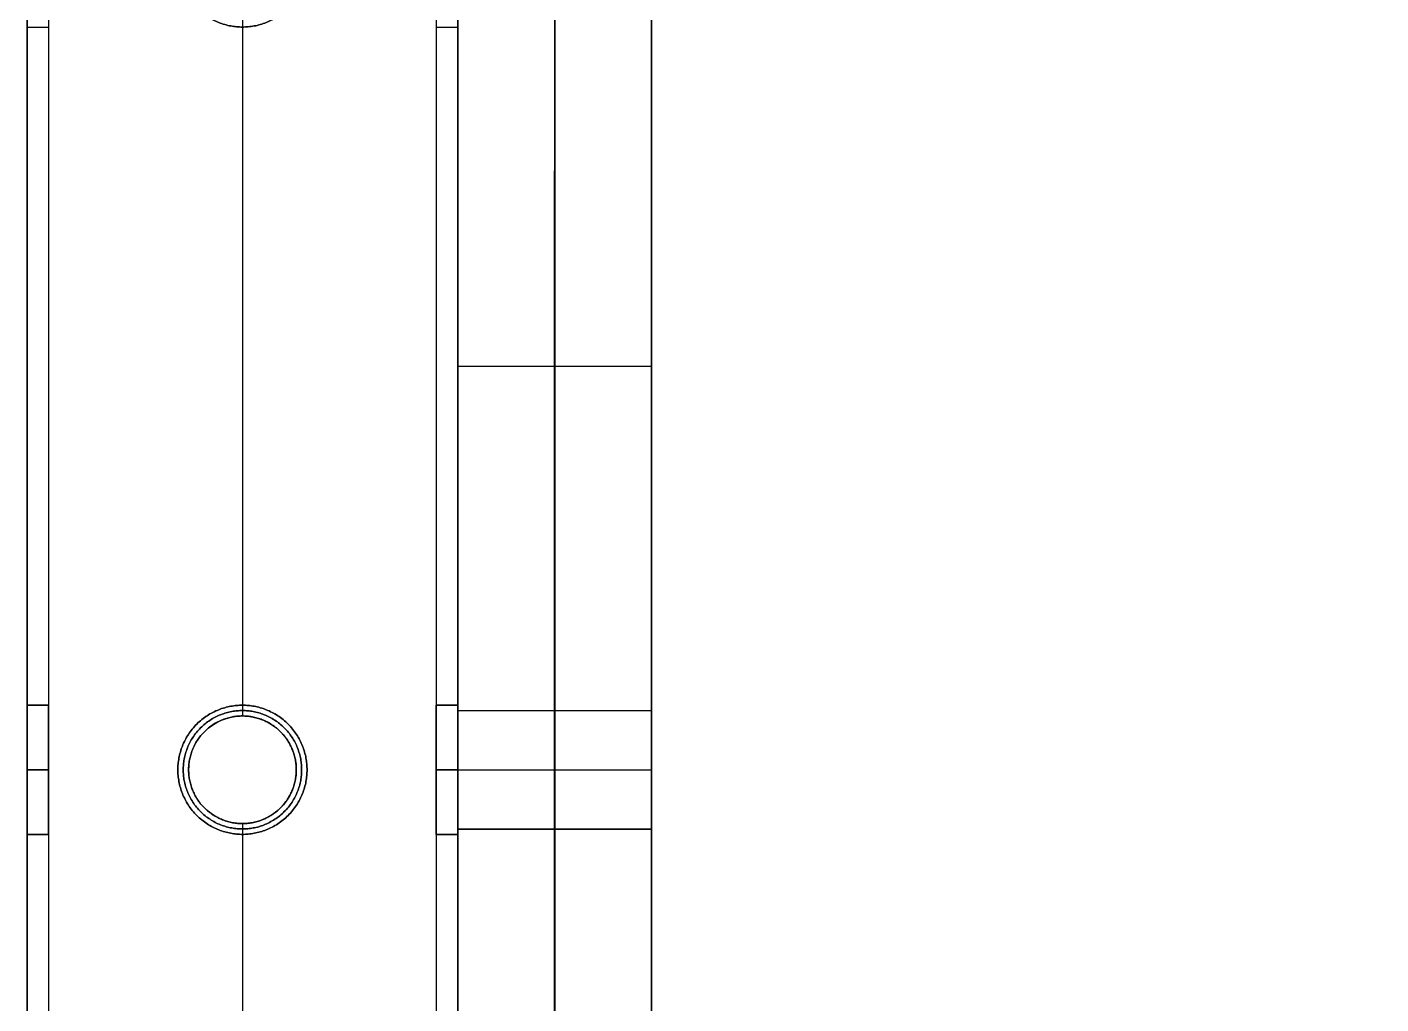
# Model space of a CAD drawing. Header units: millimetres. Extents: x -6529 to 809, y -8611 to 207.
# Drawn here: x -507 to -381.2, y -7862.3 to -7771.5 of the extents above; entities that cross this region are included whole.
import ezdxf

# ---------------------------------------------------------------- set-up
doc = ezdxf.new("R2010")
doc.units = ezdxf.units.MM
doc.header["$MEASUREMENT"] = 0
doc.layers.add('platen', color=7, linetype='Continuous', true_color=0x007f00)
doc.layers.add('staal', color=5, linetype='Continuous', true_color=0x0000ff)

# ---------------------------------------------------------------- blocks, each defined once
blk = doc.blocks.new('plaat base')
at = {"layer": 'platen'}
for p, q in [((58, -600), (1258, -600)), ((58, -600, 18), (1258, -600, 18)), ((770.5, -1232.5), (770.5, -1232.5, 18)), ((765, -1238), (765, -1238, 18)), ((776, -1238), (776, -1238, 18)), ((770.5, -1243.5), (770.5, -1243.5, 18))]:
    blk.add_line(p, q, dxfattribs=at)
for points in [[(958, 0), (808, 0), (658, 0)], [(958, 0, 18), (808, 0, 18), (658, 0, 18)], [(958, 0, 9), (808, 0, 9), (658, 0, 9)], [(808, 0), (808, 0, 9), (808, 0, 18)], [(58, -300), (58, -450), (58, -600)], [(58, -300, 18), (58, -450, 18), (58, -600, 18)], [(58, -300, 9), (58, -450, 9), (58, -600, 9)], [(58, -450), (58, -450, 9), (58, -450, 18)], [(658, -1258), (808, -1258), (958, -1258)], [(658, -1258, 18), (808, -1258, 18), (958, -1258, 18)], [(658, -1258, 9), (808, -1258, 9), (958, -1258, 9)], [(808, -1258), (808, -1258, 9), (808, -1258, 18)]]:
    blk.add_open_spline(points, degree=2, dxfattribs=at)
for points in [[(770.5, -1243.5), (765, -1243.5), (765, -1238), (765, -1232.5), (770.5, -1232.5), (776, -1232.5), (776, -1238), (776, -1243.5), (770.5, -1243.5)], [(770.5, -1243.5, 18), (765, -1243.5, 18), (765, -1238, 18), (765, -1232.5, 18), (770.5, -1232.5, 18), (776, -1232.5, 18), (776, -1238, 18), (776, -1243.5, 18), (770.5, -1243.5, 18)]]:
    blk.add_rational_spline(points, [1, 0.707106781187, 1, 0.707106781187, 1, 0.707106781187, 1, 0.707106781187, 1], degree=2, knots=[-31.415927, -31.415927, -31.415927, -23.561945, -23.561945, -15.707963, -15.707963, -7.853982, -7.853982, 0, 0, 0], dxfattribs=at)
blk = doc.blocks.new('plaat laag')
at = {"layer": 'platen'}
for p, q in [((-1.79, -540, -38), (16.21, -540.06, -38)), ((-1.8, -545.5, -43.5), (16.2, -545.56, -43.5)), ((-1.8, -545.5, -32.5), (16.2, -545.56, -32.5)), ((-1.82, -551, -38), (16.18, -551.06, -38))]:
    blk.add_line(p, q, dxfattribs=at)
for points in [[(-0.19, -58, 300), (-2.18, -658, 300), (-4.16, -1257.99, 300)], [(17.81, -58.06, 300), (15.82, -658.06, 300), (13.84, -1258.05, 300)], [(-1.18, -358, 600), (-1.68, -508, 600), (-2.18, -658, 600)], [(-2.18, -658, -58), (-1.68, -508, -58), (-1.18, -358, -58)], [(7.82, -358.03, 600), (7.32, -508.03, 600), (6.82, -658.03, 600)], [(6.82, -658.03, -58), (7.32, -508.03, -58), (7.82, -358.03, -58)], [(16.82, -358.06, 600), (16.32, -508.06, 600), (15.82, -658.06, 600)], [(15.82, -658.06, -58), (16.32, -508.06, -58), (16.82, -358.06, -58)], [(-1.68, -508, 600), (7.32, -508.03, 600), (16.32, -508.06, 600)], [(-1.68, -508, -58), (7.32, -508.03, -58), (16.32, -508.06, -58)]]:
    blk.add_open_spline(points, degree=2, dxfattribs=at)
for points in [[(-1.8, -545.5, -43.5), (-1.82, -551, -43.5), (-1.82, -551, -38), (-1.82, -551, -32.5), (-1.8, -545.5, -32.5), (-1.79, -540, -32.5), (-1.79, -540, -38), (-1.79, -540, -43.5), (-1.8, -545.5, -43.5)], [(16.2, -545.56, -43.5), (16.18, -551.06, -43.5), (16.18, -551.06, -38), (16.18, -551.06, -32.5), (16.2, -545.56, -32.5), (16.21, -540.06, -32.5), (16.21, -540.06, -38), (16.21, -540.06, -43.5), (16.2, -545.56, -43.5)]]:
    blk.add_rational_spline(points, [1, 0.707106781187, 1, 0.707106781187, 1, 0.707106781187, 1, 0.707106781187, 1], degree=2, knots=[-31.415927, -31.415927, -31.415927, -23.561945, -23.561945, -15.707963, -15.707963, -7.853982, -7.853982, 0, 0, 0], dxfattribs=at)
blk = doc.blocks.new('top plaat')
at = {"layer": 'platen'}
for p, q in [((20, -500), (20, -500, 18)), ((14.5, -505.5), (14.5, -505.5, 18)), ((25.5, -505.5), (25.5, -505.5, 18)), ((20, -511), (20, -511, 18))]:
    blk.add_line(p, q, dxfattribs=at)
for points in [[(0, 0), (0, -309), (0, -618), (0, -927), (0, -1236)], [(0, 0, 18), (0, -309, 18), (0, -618, 18), (0, -927, 18), (0, -1236, 18)], [(0, 0, 9), (0, -309, 9), (0, -618, 9), (0, -927, 9), (0, -1236, 9)]]:
    blk.add_open_spline(points, degree=2, knots=[4655.052018, 4655.052018, 4655.052018, 5274.345164, 5274.345164, 5893.638309, 5893.638309, 5893.638309], dxfattribs=at)
for points, knots in [([(25.5, -505.5), (25.5, -511), (20, -511), (14.5, -511), (14.5, -505.5), (14.5, -500), (20, -500), (25.5, -500), (25.5, -505.5)], [-31.415927, -31.415927, -31.415927, -23.561945, -23.561945, -15.707963, -15.707963, -7.853982, -7.853982, 0, 0, 0]), ([(25.5, -505.5, 18), (25.5, -511, 18), (20, -511, 18), (14.5, -511, 18), (14.5, -505.5, 18), (14.5, -500, 18), (20, -500, 18), (25.5, -500, 18), (25.5, -505.5, 18)], [-31.415927, -31.415927, -31.415927, -23.561945, -23.561945, -15.707963, -15.707963, -7.853982, -7.853982, 0, 0, 0]), ([(25.5, -505.5, 9), (25.5, -500, 9), (20, -500, 9), (14.5, -500, 9), (14.5, -505.5, 9), (14.5, -511, 9), (20, -511, 9), (25.5, -511, 9), (25.5, -505.5, 9)], [0, 0, 0, 7.853982, 7.853982, 15.707963, 15.707963, 23.561945, 23.561945, 31.415927, 31.415927, 31.415927])]:
    blk.add_rational_spline(points, [1, 0.707106781187, 1, 0.707106781187, 1, 0.707106781187, 1, 0.707106781187, 1], degree=2, knots=knots, dxfattribs=at)

msp = doc.modelspace()

# ---------------------------------------------------------------- linework, layer by layer
at = {"layer": 'staal'}
for p, q in [((-506.97, -7771.5, 20), (-504.97, -7771.5, 20)), ((-486.97, -7771.5, 38), (-486.97, -7771.5, 40)), ((-486.97, -7771.5), (-486.97, -7771.5, 2)), ((-468.97, -7771.5, 20), (-466.97, -7771.5, 20)), ((-504.97, -7834.5, 1972), (-506.97, -7834.5, 1972)), ((-506.97, -7834.5, 20), (-504.97, -7834.5, 20)), ((-504.97, -7834.5, 696), (-506.97, -7834.5, 696)), ((-486.97, -7834.5, 38), (-486.97, -7834.5, 40)), ((-486.97, -7834.5), (-486.97, -7834.5, 2)), ((-466.97, -7834.5, 1972), (-468.97, -7834.5, 1972)), ((-468.97, -7834.5, 20), (-466.97, -7834.5, 20)), ((-466.97, -7834.5, 696), (-468.97, -7834.5, 696)), ((-486.97, -7835.5, 1990), (-486.97, -7835.5, 1992)), ((-486.97, -7835.5, 1952), (-486.97, -7835.5, 1954)), ((-486.97, -7835.5, 714), (-486.97, -7835.5, 716)), ((-486.97, -7835.5, 676), (-486.97, -7835.5, 678)), ((-504.97, -7840.5, 1966), (-506.97, -7840.5, 1966)), ((-504.97, -7840.5, 1978), (-506.97, -7840.5, 1978)), ((-506.97, -7840.5, 14), (-504.97, -7840.5, 14)), ((-506.97, -7840.5, 26), (-504.97, -7840.5, 26)), ((-504.97, -7840.5, 690), (-506.97, -7840.5, 690)), ((-504.97, -7840.5, 702), (-506.97, -7840.5, 702)), ((-492.97, -7840.5, 38), (-492.97, -7840.5, 40)), ((-492.97, -7840.5), (-492.97, -7840.5, 2)), ((-491.97, -7840.5, 1990), (-491.97, -7840.5, 1992)), ((-491.97, -7840.5, 1952), (-491.97, -7840.5, 1954)), ((-491.97, -7840.5, 714), (-491.97, -7840.5, 716)), ((-491.97, -7840.5, 676), (-491.97, -7840.5, 678)), ((-481.97, -7840.5, 1952), (-481.97, -7840.5, 1954)), ((-481.97, -7840.5, 1990), (-481.97, -7840.5, 1992)), ((-481.97, -7840.5, 676), (-481.97, -7840.5, 678)), ((-481.97, -7840.5, 714), (-481.97, -7840.5, 716)), ((-480.97, -7840.5, 38), (-480.97, -7840.5, 40)), ((-480.97, -7840.5), (-480.97, -7840.5, 2)), ((-466.97, -7840.5, 1966), (-468.97, -7840.5, 1966)), ((-466.97, -7840.5, 1978), (-468.97, -7840.5, 1978)), ((-468.97, -7840.5, 14), (-466.97, -7840.5, 14)), ((-468.97, -7840.5, 26), (-466.97, -7840.5, 26)), ((-466.97, -7840.5, 690), (-468.97, -7840.5, 690)), ((-466.97, -7840.5, 702), (-468.97, -7840.5, 702)), ((-486.97, -7845.5, 1990), (-486.97, -7845.5, 1992)), ((-486.97, -7845.5, 1952), (-486.97, -7845.5, 1954)), ((-486.97, -7845.5, 714), (-486.97, -7845.5, 716)), ((-486.97, -7845.5, 676), (-486.97, -7845.5, 678)), ((-504.97, -7846.5, 1972), (-506.97, -7846.5, 1972)), ((-506.97, -7846.5, 20), (-504.97, -7846.5, 20)), ((-504.97, -7846.5, 696), (-506.97, -7846.5, 696)), ((-486.97, -7846.5, 38), (-486.97, -7846.5, 40)), ((-486.97, -7846.5), (-486.97, -7846.5, 2)), ((-466.97, -7846.5, 1972), (-468.97, -7846.5, 1972)), ((-468.97, -7846.5, 20), (-466.97, -7846.5, 20)), ((-466.97, -7846.5, 696), (-468.97, -7846.5, 696))]:
    msp.add_line(p, q, dxfattribs=at)
for points in [[(-506.97, -7295), (809.03, -7295), (809.03, -8611), (-506.97, -8611)], [(-466.97, -7335), (769.03, -7335), (769.03, -8571), (-466.97, -8571)]]:
    msp.add_lwpolyline(points, close=True, dxfattribs=at)
for centre in [(-486.97, -7840.5, 1952), (-486.97, -7840.5, 1991), (-486.97, -7840.5, 1953), (-486.97, -7840.5, 676), (-486.97, -7840.5, 715), (-486.97, -7840.5, 677)]:
    msp.add_circle(centre, 5, dxfattribs=at)
for points in [[(-506.97, -7295, 1952), (-506.97, -7953, 1952), (-506.97, -8611, 1952)], [(-506.97, -7295, 1992), (-506.97, -7953, 1992), (-506.97, -8611, 1992)], [(-506.97, -7295), (-506.97, -7953), (-506.97, -8611)], [(-506.97, -7295, 40), (-506.97, -7953, 40), (-506.97, -8611, 40)], [(-506.97, -7295, 676), (-506.97, -7953, 676), (-506.97, -8611, 676)], [(-506.97, -7295, 716), (-506.97, -7953, 716), (-506.97, -8611, 716)], [(-504.97, -7297, 1990), (-504.97, -7953, 1990), (-504.97, -8609, 1990)], [(-504.97, -7297, 1954), (-504.97, -7953, 1954), (-504.97, -8609, 1954)], [(-504.97, -7297, 38), (-504.97, -7953, 38), (-504.97, -8609, 38)], [(-504.97, -7297, 2), (-504.97, -7953, 2), (-504.97, -8609, 2)], [(-504.97, -7297, 714), (-504.97, -7953, 714), (-504.97, -8609, 714)], [(-504.97, -7297, 678), (-504.97, -7953, 678), (-504.97, -8609, 678)], [(-468.97, -7333, 1990), (-468.97, -7953, 1990), (-468.97, -8573, 1990)], [(-468.97, -7333, 1954), (-468.97, -7953, 1954), (-468.97, -8573, 1954)], [(-468.97, -7333, 38), (-468.97, -7953, 38), (-468.97, -8573, 38)], [(-468.97, -7333, 2), (-468.97, -7953, 2), (-468.97, -8573, 2)], [(-468.97, -7333, 714), (-468.97, -7953, 714), (-468.97, -8573, 714)], [(-468.97, -7333, 678), (-468.97, -7953, 678), (-468.97, -8573, 678)], [(-466.97, -7335, 1952), (-466.97, -7953, 1952), (-466.97, -8571, 1952)], [(-466.97, -7335, 1992), (-466.97, -7953, 1992), (-466.97, -8571, 1992)], [(-466.97, -7335), (-466.97, -7953), (-466.97, -8571)], [(-466.97, -7335, 40), (-466.97, -7953, 40), (-466.97, -8571, 40)], [(-466.97, -7335, 676), (-466.97, -7953, 676), (-466.97, -8571, 676)], [(-466.97, -7335, 716), (-466.97, -7953, 716), (-466.97, -8571, 716)], [(-486.97, -7770.5, 1992), (-486.97, -7803, 1992), (-486.97, -7835.5, 1992)], [(-486.97, -7770.5, 1990), (-486.97, -7803, 1990), (-486.97, -7835.5, 1990)], [(-486.97, -7770.5, 1954), (-486.97, -7803, 1954), (-486.97, -7835.5, 1954)], [(-486.97, -7770.5, 1952), (-486.97, -7803, 1952), (-486.97, -7835.5, 1952)], [(-486.97, -7770.5, 716), (-486.97, -7803, 716), (-486.97, -7835.5, 716)], [(-486.97, -7770.5, 714), (-486.97, -7803, 714), (-486.97, -7835.5, 714)], [(-486.97, -7770.5, 678), (-486.97, -7803, 678), (-486.97, -7835.5, 678)], [(-486.97, -7770.5, 676), (-486.97, -7803, 676), (-486.97, -7835.5, 676)], [(-506.97, -7771.5, 1972), (-506.97, -7803, 1972), (-506.97, -7834.5, 1972)], [(-506.97, -7771.5, 20), (-506.97, -7803, 20), (-506.97, -7834.5, 20)], [(-506.97, -7771.5, 696), (-506.97, -7803, 696), (-506.97, -7834.5, 696)], [(-504.97, -7771.5, 1972), (-504.97, -7803, 1972), (-504.97, -7834.5, 1972)], [(-504.97, -7771.5, 20), (-504.97, -7803, 20), (-504.97, -7834.5, 20)], [(-504.97, -7771.5, 696), (-504.97, -7803, 696), (-504.97, -7834.5, 696)], [(-486.97, -7771.5, 40), (-486.97, -7803, 40), (-486.97, -7834.5, 40)], [(-486.97, -7771.5, 38), (-486.97, -7803, 38), (-486.97, -7834.5, 38)], [(-486.97, -7771.5, 2), (-486.97, -7803, 2), (-486.97, -7834.5, 2)], [(-486.97, -7771.5), (-486.97, -7803), (-486.97, -7834.5)], [(-468.97, -7771.5, 1972), (-468.97, -7803, 1972), (-468.97, -7834.5, 1972)], [(-468.97, -7771.5, 20), (-468.97, -7803, 20), (-468.97, -7834.5, 20)], [(-468.97, -7771.5, 696), (-468.97, -7803, 696), (-468.97, -7834.5, 696)], [(-466.97, -7771.5, 1972), (-466.97, -7803, 1972), (-466.97, -7834.5, 1972)], [(-466.97, -7771.5, 20), (-466.97, -7803, 20), (-466.97, -7834.5, 20)], [(-466.97, -7771.5, 696), (-466.97, -7803, 696), (-466.97, -7834.5, 696)], [(-486.97, -7845.5, 1992), (-486.97, -7878, 1992), (-486.97, -7910.5, 1992)], [(-486.97, -7845.5, 1990), (-486.97, -7878, 1990), (-486.97, -7910.5, 1990)], [(-486.97, -7845.5, 1954), (-486.97, -7878, 1954), (-486.97, -7910.5, 1954)], [(-486.97, -7845.5, 1952), (-486.97, -7878, 1952), (-486.97, -7910.5, 1952)], [(-486.97, -7845.5, 716), (-486.97, -7878, 716), (-486.97, -7910.5, 716)], [(-486.97, -7845.5, 714), (-486.97, -7878, 714), (-486.97, -7910.5, 714)], [(-486.97, -7845.5, 678), (-486.97, -7878, 678), (-486.97, -7910.5, 678)], [(-486.97, -7845.5, 676), (-486.97, -7878, 676), (-486.97, -7910.5, 676)], [(-506.97, -7846.5, 1972), (-506.97, -7878, 1972), (-506.97, -7909.5, 1972)], [(-506.97, -7846.5, 20), (-506.97, -7878, 20), (-506.97, -7909.5, 20)], [(-506.97, -7846.5, 696), (-506.97, -7878, 696), (-506.97, -7909.5, 696)], [(-504.97, -7846.5, 1972), (-504.97, -7878, 1972), (-504.97, -7909.5, 1972)], [(-504.97, -7846.5, 20), (-504.97, -7878, 20), (-504.97, -7909.5, 20)], [(-504.97, -7846.5, 696), (-504.97, -7878, 696), (-504.97, -7909.5, 696)], [(-486.97, -7846.5, 40), (-486.97, -7878, 40), (-486.97, -7909.5, 40)], [(-486.97, -7846.5, 38), (-486.97, -7878, 38), (-486.97, -7909.5, 38)], [(-486.97, -7846.5, 2), (-486.97, -7878, 2), (-486.97, -7909.5, 2)], [(-486.97, -7846.5), (-486.97, -7878), (-486.97, -7909.5)], [(-468.97, -7846.5, 1972), (-468.97, -7878, 1972), (-468.97, -7909.5, 1972)], [(-468.97, -7846.5, 20), (-468.97, -7878, 20), (-468.97, -7909.5, 20)], [(-468.97, -7846.5, 696), (-468.97, -7878, 696), (-468.97, -7909.5, 696)], [(-466.97, -7846.5, 1972), (-466.97, -7878, 1972), (-466.97, -7909.5, 1972)], [(-466.97, -7846.5, 20), (-466.97, -7878, 20), (-466.97, -7909.5, 20)], [(-466.97, -7846.5, 696), (-466.97, -7878, 696), (-466.97, -7909.5, 696)]]:
    msp.add_open_spline(points, degree=2, dxfattribs=at)
for points, knots in [([(-480.97, -7765.5, 40), (-480.97, -7771.5, 40), (-486.97, -7771.5, 40), (-492.97, -7771.5, 40), (-492.97, -7765.5, 40), (-492.97, -7759.5, 40), (-486.97, -7759.5, 40), (-480.97, -7759.5, 40), (-480.97, -7765.5, 40)], [-31.415927, -31.415927, -31.415927, -23.561945, -23.561945, -15.707963, -15.707963, -7.853982, -7.853982, 0, 0, 0]), ([(-480.97, -7765.5, 38), (-480.97, -7759.5, 38), (-486.97, -7759.5, 38), (-492.97, -7759.5, 38), (-492.97, -7765.5, 38), (-492.97, -7771.5, 38), (-486.97, -7771.5, 38), (-480.97, -7771.5, 38), (-480.97, -7765.5, 38)], [0, 0, 0, 7.853982, 7.853982, 15.707963, 15.707963, 23.561945, 23.561945, 31.415927, 31.415927, 31.415927]), ([(-480.97, -7765.5, 2), (-480.97, -7771.5, 2), (-486.97, -7771.5, 2), (-492.97, -7771.5, 2), (-492.97, -7765.5, 2), (-492.97, -7759.5, 2), (-486.97, -7759.5, 2), (-480.97, -7759.5, 2), (-480.97, -7765.5, 2)], [-31.415927, -31.415927, -31.415927, -23.561945, -23.561945, -15.707963, -15.707963, -7.853982, -7.853982, 0, 0, 0]), ([(-480.97, -7765.5), (-480.97, -7759.5), (-486.97, -7759.5), (-492.97, -7759.5), (-492.97, -7765.5), (-492.97, -7771.5), (-486.97, -7771.5), (-480.97, -7771.5), (-480.97, -7765.5)], [0, 0, 0, 7.853982, 7.853982, 15.707963, 15.707963, 23.561945, 23.561945, 31.415927, 31.415927, 31.415927]), ([(-506.97, -7840.5, 1966), (-506.97, -7834.5, 1966), (-506.97, -7834.5, 1972), (-506.97, -7834.5, 1978), (-506.97, -7840.5, 1978), (-506.97, -7846.5, 1978), (-506.97, -7846.5, 1972), (-506.97, -7846.5, 1966), (-506.97, -7840.5, 1966)], [0, 0, 0, 7.853982, 7.853982, 15.707963, 15.707963, 23.561945, 23.561945, 31.415927, 31.415927, 31.415927]), ([(-506.97, -7840.5, 14), (-506.97, -7834.5, 14), (-506.97, -7834.5, 20), (-506.97, -7834.5, 26), (-506.97, -7840.5, 26), (-506.97, -7846.5, 26), (-506.97, -7846.5, 20), (-506.97, -7846.5, 14), (-506.97, -7840.5, 14)], [0, 0, 0, 7.853982, 7.853982, 15.707963, 15.707963, 23.561945, 23.561945, 31.415927, 31.415927, 31.415927]), ([(-506.97, -7840.5, 690), (-506.97, -7834.5, 690), (-506.97, -7834.5, 696), (-506.97, -7834.5, 702), (-506.97, -7840.5, 702), (-506.97, -7846.5, 702), (-506.97, -7846.5, 696), (-506.97, -7846.5, 690), (-506.97, -7840.5, 690)], [0, 0, 0, 7.853982, 7.853982, 15.707963, 15.707963, 23.561945, 23.561945, 31.415927, 31.415927, 31.415927]), ([(-504.97, -7840.5, 1966), (-504.97, -7846.5, 1966), (-504.97, -7846.5, 1972), (-504.97, -7846.5, 1978), (-504.97, -7840.5, 1978), (-504.97, -7834.5, 1978), (-504.97, -7834.5, 1972), (-504.97, -7834.5, 1966), (-504.97, -7840.5, 1966)], [-31.415927, -31.415927, -31.415927, -23.561945, -23.561945, -15.707963, -15.707963, -7.853982, -7.853982, 0, 0, 0]), ([(-504.97, -7840.5, 14), (-504.97, -7846.5, 14), (-504.97, -7846.5, 20), (-504.97, -7846.5, 26), (-504.97, -7840.5, 26), (-504.97, -7834.5, 26), (-504.97, -7834.5, 20), (-504.97, -7834.5, 14), (-504.97, -7840.5, 14)], [-31.415927, -31.415927, -31.415927, -23.561945, -23.561945, -15.707963, -15.707963, -7.853982, -7.853982, 0, 0, 0]), ([(-504.97, -7840.5, 690), (-504.97, -7846.5, 690), (-504.97, -7846.5, 696), (-504.97, -7846.5, 702), (-504.97, -7840.5, 702), (-504.97, -7834.5, 702), (-504.97, -7834.5, 696), (-504.97, -7834.5, 690), (-504.97, -7840.5, 690)], [-31.415927, -31.415927, -31.415927, -23.561945, -23.561945, -15.707963, -15.707963, -7.853982, -7.853982, 0, 0, 0]), ([(-480.97, -7840.5, 40), (-480.97, -7846.5, 40), (-486.97, -7846.5, 40), (-492.97, -7846.5, 40), (-492.97, -7840.5, 40), (-492.97, -7834.5, 40), (-486.97, -7834.5, 40), (-480.97, -7834.5, 40), (-480.97, -7840.5, 40)], [-31.415927, -31.415927, -31.415927, -23.561945, -23.561945, -15.707963, -15.707963, -7.853982, -7.853982, 0, 0, 0]), ([(-480.97, -7840.5, 38), (-480.97, -7834.5, 38), (-486.97, -7834.5, 38), (-492.97, -7834.5, 38), (-492.97, -7840.5, 38), (-492.97, -7846.5, 38), (-486.97, -7846.5, 38), (-480.97, -7846.5, 38), (-480.97, -7840.5, 38)], [0, 0, 0, 7.853982, 7.853982, 15.707963, 15.707963, 23.561945, 23.561945, 31.415927, 31.415927, 31.415927]), ([(-480.97, -7840.5, 2), (-480.97, -7846.5, 2), (-486.97, -7846.5, 2), (-492.97, -7846.5, 2), (-492.97, -7840.5, 2), (-492.97, -7834.5, 2), (-486.97, -7834.5, 2), (-480.97, -7834.5, 2), (-480.97, -7840.5, 2)], [-31.415927, -31.415927, -31.415927, -23.561945, -23.561945, -15.707963, -15.707963, -7.853982, -7.853982, 0, 0, 0]), ([(-480.97, -7840.5), (-480.97, -7834.5), (-486.97, -7834.5), (-492.97, -7834.5), (-492.97, -7840.5), (-492.97, -7846.5), (-486.97, -7846.5), (-480.97, -7846.5), (-480.97, -7840.5)], [0, 0, 0, 7.853982, 7.853982, 15.707963, 15.707963, 23.561945, 23.561945, 31.415927, 31.415927, 31.415927]), ([(-468.97, -7840.5, 1966), (-468.97, -7834.5, 1966), (-468.97, -7834.5, 1972), (-468.97, -7834.5, 1978), (-468.97, -7840.5, 1978), (-468.97, -7846.5, 1978), (-468.97, -7846.5, 1972), (-468.97, -7846.5, 1966), (-468.97, -7840.5, 1966)], [0, 0, 0, 7.853982, 7.853982, 15.707963, 15.707963, 23.561945, 23.561945, 31.415927, 31.415927, 31.415927]), ([(-468.97, -7840.5, 14), (-468.97, -7834.5, 14), (-468.97, -7834.5, 20), (-468.97, -7834.5, 26), (-468.97, -7840.5, 26), (-468.97, -7846.5, 26), (-468.97, -7846.5, 20), (-468.97, -7846.5, 14), (-468.97, -7840.5, 14)], [0, 0, 0, 7.853982, 7.853982, 15.707963, 15.707963, 23.561945, 23.561945, 31.415927, 31.415927, 31.415927]), ([(-468.97, -7840.5, 690), (-468.97, -7834.5, 690), (-468.97, -7834.5, 696), (-468.97, -7834.5, 702), (-468.97, -7840.5, 702), (-468.97, -7846.5, 702), (-468.97, -7846.5, 696), (-468.97, -7846.5, 690), (-468.97, -7840.5, 690)], [0, 0, 0, 7.853982, 7.853982, 15.707963, 15.707963, 23.561945, 23.561945, 31.415927, 31.415927, 31.415927]), ([(-466.97, -7840.5, 1966), (-466.97, -7846.5, 1966), (-466.97, -7846.5, 1972), (-466.97, -7846.5, 1978), (-466.97, -7840.5, 1978), (-466.97, -7834.5, 1978), (-466.97, -7834.5, 1972), (-466.97, -7834.5, 1966), (-466.97, -7840.5, 1966)], [-31.415927, -31.415927, -31.415927, -23.561945, -23.561945, -15.707963, -15.707963, -7.853982, -7.853982, 0, 0, 0]), ([(-466.97, -7840.5, 14), (-466.97, -7846.5, 14), (-466.97, -7846.5, 20), (-466.97, -7846.5, 26), (-466.97, -7840.5, 26), (-466.97, -7834.5, 26), (-466.97, -7834.5, 20), (-466.97, -7834.5, 14), (-466.97, -7840.5, 14)], [-31.415927, -31.415927, -31.415927, -23.561945, -23.561945, -15.707963, -15.707963, -7.853982, -7.853982, 0, 0, 0]), ([(-466.97, -7840.5, 690), (-466.97, -7846.5, 690), (-466.97, -7846.5, 696), (-466.97, -7846.5, 702), (-466.97, -7840.5, 702), (-466.97, -7834.5, 702), (-466.97, -7834.5, 696), (-466.97, -7834.5, 690), (-466.97, -7840.5, 690)], [-31.415927, -31.415927, -31.415927, -23.561945, -23.561945, -15.707963, -15.707963, -7.853982, -7.853982, 0, 0, 0]), ([(-481.97, -7840.5, 1992), (-481.97, -7845.5, 1992), (-486.97, -7845.5, 1992), (-491.97, -7845.5, 1992), (-491.97, -7840.5, 1992), (-491.97, -7835.5, 1992), (-486.97, -7835.5, 1992), (-481.97, -7835.5, 1992), (-481.97, -7840.5, 1992)], [-31.415927, -31.415927, -31.415927, -23.561945, -23.561945, -15.707963, -15.707963, -7.853982, -7.853982, 0, 0, 0]), ([(-481.97, -7840.5, 1990), (-481.97, -7835.5, 1990), (-486.97, -7835.5, 1990), (-491.97, -7835.5, 1990), (-491.97, -7840.5, 1990), (-491.97, -7845.5, 1990), (-486.97, -7845.5, 1990), (-481.97, -7845.5, 1990), (-481.97, -7840.5, 1990)], [0, 0, 0, 7.853982, 7.853982, 15.707963, 15.707963, 23.561945, 23.561945, 31.415927, 31.415927, 31.415927]), ([(-481.97, -7840.5, 1954), (-481.97, -7845.5, 1954), (-486.97, -7845.5, 1954), (-491.97, -7845.5, 1954), (-491.97, -7840.5, 1954), (-491.97, -7835.5, 1954), (-486.97, -7835.5, 1954), (-481.97, -7835.5, 1954), (-481.97, -7840.5, 1954)], [-31.415927, -31.415927, -31.415927, -23.561945, -23.561945, -15.707963, -15.707963, -7.853982, -7.853982, 0, 0, 0]), ([(-481.97, -7840.5, 716), (-481.97, -7845.5, 716), (-486.97, -7845.5, 716), (-491.97, -7845.5, 716), (-491.97, -7840.5, 716), (-491.97, -7835.5, 716), (-486.97, -7835.5, 716), (-481.97, -7835.5, 716), (-481.97, -7840.5, 716)], [-31.415927, -31.415927, -31.415927, -23.561945, -23.561945, -15.707963, -15.707963, -7.853982, -7.853982, 0, 0, 0]), ([(-481.97, -7840.5, 714), (-481.97, -7835.5, 714), (-486.97, -7835.5, 714), (-491.97, -7835.5, 714), (-491.97, -7840.5, 714), (-491.97, -7845.5, 714), (-486.97, -7845.5, 714), (-481.97, -7845.5, 714), (-481.97, -7840.5, 714)], [0, 0, 0, 7.853982, 7.853982, 15.707963, 15.707963, 23.561945, 23.561945, 31.415927, 31.415927, 31.415927]), ([(-481.97, -7840.5, 678), (-481.97, -7845.5, 678), (-486.97, -7845.5, 678), (-491.97, -7845.5, 678), (-491.97, -7840.5, 678), (-491.97, -7835.5, 678), (-486.97, -7835.5, 678), (-481.97, -7835.5, 678), (-481.97, -7840.5, 678)], [-31.415927, -31.415927, -31.415927, -23.561945, -23.561945, -15.707963, -15.707963, -7.853982, -7.853982, 0, 0, 0])]:
    msp.add_rational_spline(points, [1, 0.707106781187, 1, 0.707106781187, 1, 0.707106781187, 1, 0.707106781187, 1], degree=2, knots=knots, dxfattribs=at)

# ---------------------------------------------------------------- block references
at = {"layer": 'platen'}
for name, p in [('top plaat', (-506.97, -7335, 1992)), ('plaat base', (-506.97, -7353, 40))]:
    msp.add_blockref(name, p, dxfattribs=at)
at = {"layer": 'platen', "rotation": 0.1894193054011234}
msp.add_blockref('plaat laag', (-466.97, -7295, 58), dxfattribs=at)
at = {"layer": 'platen', "extrusion": (1, -4.20193e-15, 0)}
msp.add_blockref('plaat base', (-8611, 1934, -466.97), dxfattribs=at)

doc.saveas('drawing.dxf')
